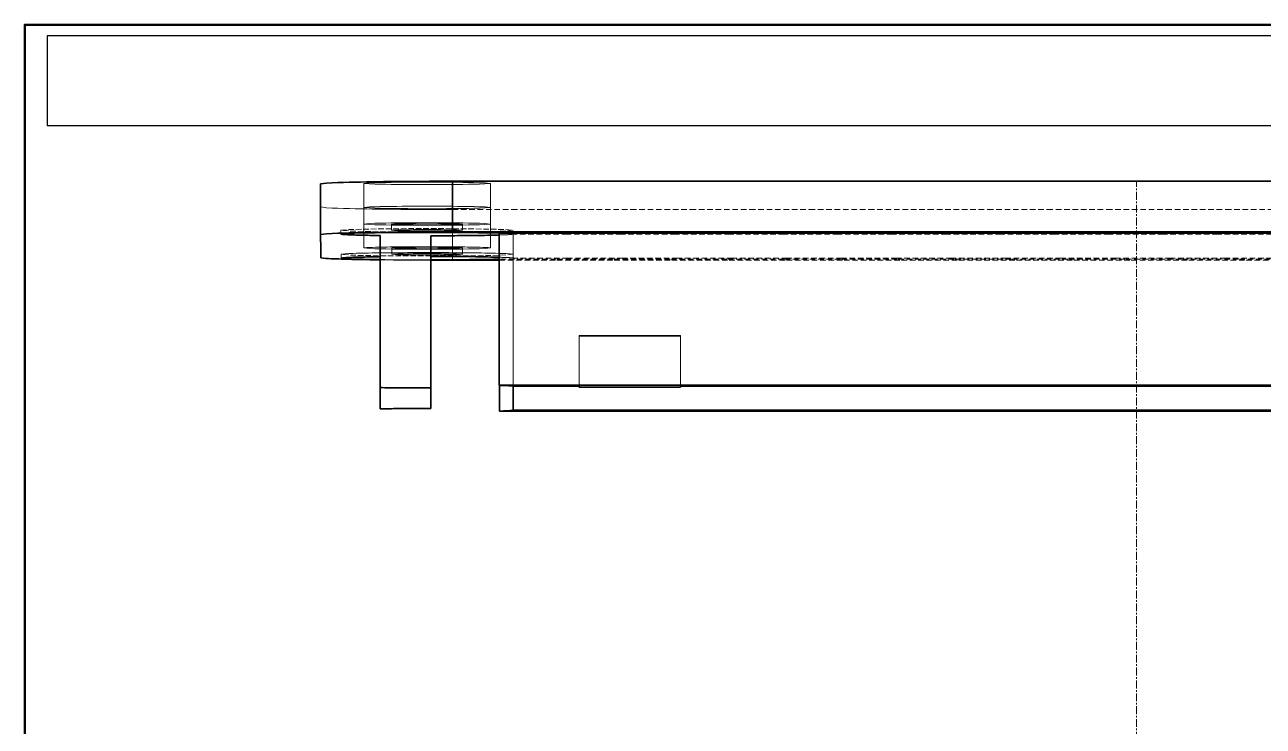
# Model space of a CAD drawing. Header units: millimetres. Extents: x 10 to 410, y 10 to 287.
# Drawn here: x 10 to 120.8, y 224.3 to 287 of the extents above; entities that cross this region are included whole.
import ezdxf

# ---------------------------------------------------------------- set-up
doc = ezdxf.new("R2010")
doc.units = ezdxf.units.MM
doc.linetypes.add('CENTER', pattern=[1.15, 0.7, -0.15, 0.15, -0.15])
doc.linetypes.add('DASHED', pattern=[0.75, 0.5, -0.25])
for name, color, linetype, lineweight in [('BORDER', 7, 'CONTINUOUS', 50), ('CENTER', 4, 'CENTER', 13), ('HIDDEN', 8, 'DASHED', 18), ('TITLE_BLOCK', 7, 'CONTINUOUS', 25), ('VISIBLE', 7, 'CONTINUOUS', 35)]:
    doc.layers.add(name, color=color, linetype=linetype, lineweight=lineweight)

msp = doc.modelspace()

# ---------------------------------------------------------------- linework, layer by layer
at = {"layer": 'BORDER'}
msp.add_lwpolyline([(10, 10), (410, 10), (410, 287), (10, 287)], close=True, dxfattribs=at)
at = {"layer": 'CENTER'}
msp.add_line((109.5, 169), (109.5, 273), dxfattribs=at)
at = {"layer": 'HIDDEN'}
for points in [[(36.48, 272.77), (36.48, 272.68), (36.48, 272.59), (36.48, 272.5), (36.48, 272.41), (36.48, 272.32), (36.48, 272.23), (36.48, 272.14), (36.49, 272.05), (36.49, 271.96), (36.49, 271.87), (36.49, 271.78), (36.49, 271.69), (36.49, 271.6), (36.49, 271.51), (36.49, 271.42), (36.49, 271.33), (36.49, 271.24), (36.49, 271.15), (36.49, 271.07), (36.49, 270.98), (36.49, 270.89), (36.49, 270.8), (36.49, 270.71)], [(40.34, 272.81), (40.82, 272.86), (41.32, 272.87), (41.81, 272.89), (42.3, 272.9), (42.8, 272.9), (43.29, 272.91), (43.78, 272.91), (44.28, 272.92), (44.77, 272.92), (45.26, 272.92), (45.76, 272.92), (46.25, 272.92), (46.74, 272.92), (47.24, 272.92), (47.73, 272.92), (48.22, 272.91), (48.72, 272.91), (49.21, 272.9), (49.7, 272.9), (50.2, 272.89), (50.69, 272.87), (51.18, 272.86), (51.67, 272.81)], [(51.67, 272.81), (51.18, 272.77), (50.69, 272.75), (50.2, 272.74), (49.71, 272.73), (49.21, 272.72), (48.72, 272.71), (48.23, 272.71), (47.73, 272.71), (47.24, 272.7), (46.75, 272.7), (46.25, 272.7), (45.76, 272.7), (45.27, 272.7), (44.77, 272.7), (44.28, 272.71), (43.79, 272.71), (43.29, 272.71), (42.8, 272.72), (42.31, 272.73), (41.81, 272.74), (41.32, 272.75), (40.83, 272.77), (40.34, 272.81)], [(40.34, 269.18), (40.34, 269.34), (40.34, 269.5), (40.34, 269.66), (40.34, 269.82), (40.34, 269.97), (40.34, 270.13), (40.34, 270.29), (40.34, 270.45), (40.34, 270.6), (40.34, 270.76), (40.34, 270.92), (40.34, 271.08), (40.34, 271.23), (40.34, 271.39), (40.34, 271.55), (40.34, 271.71), (40.34, 271.87), (40.34, 272.02), (40.34, 272.18), (40.34, 272.34), (40.34, 272.5), (40.34, 272.65), (40.34, 272.81)], [(51.67, 272.81), (51.67, 272.81), (51.67, 272.81), (51.67, 272.81), (51.67, 272.81), (51.67, 272.81), (51.67, 272.81), (51.67, 272.81), (51.67, 272.81), (51.67, 272.81), (51.67, 272.81), (51.67, 272.81), (51.67, 272.81), (51.67, 272.81), (51.67, 272.81), (51.67, 272.81), (51.67, 272.81), (51.67, 272.81), (51.67, 272.81), (51.67, 272.81), (51.67, 272.81), (51.67, 272.81), (51.67, 272.81), (51.67, 272.81)], [(51.67, 269.18), (51.67, 269.34), (51.67, 269.5), (51.67, 269.66), (51.67, 269.82), (51.67, 269.97), (51.67, 270.13), (51.67, 270.29), (51.67, 270.45), (51.67, 270.6), (51.67, 270.76), (51.67, 270.92), (51.67, 271.08), (51.67, 271.23), (51.67, 271.39), (51.67, 271.55), (51.67, 271.71), (51.67, 271.87), (51.67, 272.02), (51.67, 272.18), (51.67, 272.34), (51.67, 272.5), (51.67, 272.65), (51.67, 272.81)], [(48.28, 270.47), (47.77, 270.47), (47.26, 270.48), (46.74, 270.48), (46.23, 270.48), (45.72, 270.48), (45.2, 270.48), (44.69, 270.49), (44.18, 270.49), (43.67, 270.49), (43.15, 270.5), (42.64, 270.5), (42.13, 270.51), (41.61, 270.52), (41.1, 270.52), (40.59, 270.53), (40.07, 270.54), (39.56, 270.55), (39.05, 270.56), (38.53, 270.58), (38.02, 270.59), (37.51, 270.61), (37, 270.64), (36.49, 270.71)], [(36.49, 266.17), (36.49, 266.37), (36.49, 266.57), (36.49, 266.76), (36.49, 266.96), (36.49, 267.16), (36.49, 267.36), (36.49, 267.55), (36.49, 267.75), (36.49, 267.95), (36.49, 268.14), (36.49, 268.34), (36.49, 268.54), (36.49, 268.74), (36.49, 268.93), (36.49, 269.13), (36.49, 269.33), (36.49, 269.52), (36.49, 269.72), (36.49, 269.92), (36.49, 270.12), (36.49, 270.31), (36.49, 270.51), (36.49, 270.71)], [(40.35, 270.66), (40.84, 270.71), (41.33, 270.73), (41.82, 270.74), (42.31, 270.75), (42.81, 270.75), (43.3, 270.76), (43.79, 270.77), (44.29, 270.77), (44.78, 270.77), (45.27, 270.77), (45.77, 270.77), (46.26, 270.77), (46.75, 270.77), (47.25, 270.77), (47.74, 270.77), (48.24, 270.77), (48.73, 270.76), (49.22, 270.75), (49.72, 270.75), (50.21, 270.74), (50.7, 270.73), (51.19, 270.71), (51.68, 270.66)], [(51.68, 270.66), (51.2, 270.62), (50.7, 270.6), (50.21, 270.59), (49.72, 270.58), (49.22, 270.57), (48.73, 270.56), (48.24, 270.56), (47.74, 270.56), (47.25, 270.55), (46.76, 270.55), (46.26, 270.55), (45.77, 270.55), (45.28, 270.55), (44.78, 270.55), (44.29, 270.56), (43.8, 270.56), (43.3, 270.56), (42.81, 270.57), (42.32, 270.58), (41.82, 270.59), (41.33, 270.6), (40.84, 270.62), (40.35, 270.66)], [(40.35, 267.04), (40.35, 267.19), (40.35, 267.35), (40.35, 267.51), (40.35, 267.67), (40.35, 267.82), (40.35, 267.98), (40.35, 268.14), (40.35, 268.3), (40.35, 268.45), (40.35, 268.61), (40.35, 268.77), (40.35, 268.93), (40.35, 269.09), (40.35, 269.24), (40.35, 269.4), (40.35, 269.56), (40.35, 269.72), (40.35, 269.87), (40.35, 270.03), (40.35, 270.19), (40.35, 270.35), (40.35, 270.5), (40.35, 270.66)], [(48.28, 270.47), (53.61, 270.47), (58.93, 270.47), (64.25, 270.47), (69.58, 270.47), (74.9, 270.47), (80.23, 270.47), (85.55, 270.47), (90.87, 270.47), (96.2, 270.47), (101.52, 270.47), (106.84, 270.47), (112.17, 270.47), (117.49, 270.47), (122.82, 270.47), (128.14, 270.47), (133.46, 270.47), (138.79, 270.47), (144.11, 270.47), (149.43, 270.47), (154.76, 270.47), (160.08, 270.47), (165.4, 270.47), (170.73, 270.47)], [(48.28, 265.94), (48.28, 266.14), (48.28, 266.33), (48.28, 266.53), (48.28, 266.73), (48.28, 266.93), (48.28, 267.12), (48.28, 267.32), (48.28, 267.52), (48.28, 267.71), (48.28, 267.91), (48.28, 268.11), (48.28, 268.31), (48.28, 268.5), (48.28, 268.7), (48.28, 268.9), (48.28, 269.09), (48.28, 269.29), (48.28, 269.49), (48.28, 269.69), (48.28, 269.88), (48.28, 270.08), (48.28, 270.28), (48.28, 270.47)], [(51.68, 270.66), (51.68, 270.66), (51.68, 270.66), (51.68, 270.66), (51.68, 270.66), (51.68, 270.66), (51.68, 270.66), (51.68, 270.66), (51.68, 270.66), (51.68, 270.66), (51.68, 270.66), (51.68, 270.66), (51.68, 270.66), (51.68, 270.66), (51.68, 270.66), (51.68, 270.66), (51.68, 270.66), (51.68, 270.66), (51.68, 270.66), (51.68, 270.66), (51.68, 270.66), (51.68, 270.66), (51.68, 270.66), (51.68, 270.66)], [(51.68, 267.04), (51.68, 267.19), (51.68, 267.35), (51.68, 267.51), (51.68, 267.67), (51.68, 267.82), (51.68, 267.98), (51.68, 268.14), (51.68, 268.3), (51.68, 268.45), (51.68, 268.61), (51.68, 268.77), (51.68, 268.93), (51.68, 269.09), (51.68, 269.24), (51.68, 269.4), (51.68, 269.56), (51.68, 269.72), (51.68, 269.87), (51.68, 270.03), (51.68, 270.19), (51.68, 270.35), (51.68, 270.5), (51.68, 270.66)], [(36.48, 268.23), (36.48, 268.23), (36.48, 268.23), (36.48, 268.23), (36.48, 268.23), (36.48, 268.23), (36.48, 268.23), (36.48, 268.23), (36.48, 268.23), (36.48, 268.23), (36.48, 268.23), (36.48, 268.23), (36.48, 268.23), (36.48, 268.23), (36.48, 268.23), (36.48, 268.23), (36.48, 268.23), (36.48, 268.23), (36.48, 268.23), (36.48, 268.23), (36.48, 268.23), (36.48, 268.23), (36.48, 268.23), (36.48, 268.23)], [(38.3, 268.62), (38.96, 268.68), (39.63, 268.7), (40.3, 268.72), (40.97, 268.73), (41.64, 268.74), (42.31, 268.75), (42.98, 268.76), (43.66, 268.76), (44.33, 268.77), (45, 268.77), (45.67, 268.77), (46.34, 268.77), (47.01, 268.77), (47.68, 268.77), (48.35, 268.76), (49.02, 268.76), (49.69, 268.75), (50.37, 268.74), (51.04, 268.73), (51.71, 268.72), (52.38, 268.7), (53.05, 268.68), (53.71, 268.62)], [(53.71, 268.62), (53.05, 268.56), (52.38, 268.53), (51.71, 268.52), (51.04, 268.5), (50.37, 268.49), (49.7, 268.48), (49.02, 268.48), (48.35, 268.47), (47.68, 268.47), (47.01, 268.47), (46.34, 268.47), (45.67, 268.47), (45, 268.47), (44.33, 268.47), (43.66, 268.47), (42.99, 268.48), (42.32, 268.48), (41.64, 268.49), (40.97, 268.5), (40.3, 268.52), (39.63, 268.53), (38.96, 268.56), (38.3, 268.62)], [(38.3, 268.28), (38.3, 268.29), (38.3, 268.31), (38.3, 268.32), (38.3, 268.34), (38.3, 268.35), (38.3, 268.37), (38.3, 268.38), (38.3, 268.4), (38.3, 268.41), (38.3, 268.43), (38.3, 268.44), (38.3, 268.46), (38.3, 268.47), (38.3, 268.48), (38.3, 268.5), (38.3, 268.51), (38.3, 268.53), (38.3, 268.54), (38.3, 268.56), (38.3, 268.57), (38.3, 268.59), (38.3, 268.6), (38.3, 268.62)], [(40.34, 269.18), (40.82, 269.23), (41.32, 269.25), (41.81, 269.26), (42.3, 269.27), (42.8, 269.28), (43.29, 269.28), (43.78, 269.29), (44.28, 269.29), (44.77, 269.29), (45.26, 269.3), (45.76, 269.3), (46.25, 269.3), (46.74, 269.3), (47.24, 269.29), (47.73, 269.29), (48.22, 269.29), (48.72, 269.28), (49.21, 269.28), (49.7, 269.27), (50.2, 269.26), (50.69, 269.25), (51.18, 269.23), (51.67, 269.18)], [(51.67, 269.18), (51.18, 269.14), (50.69, 269.12), (50.2, 269.11), (49.71, 269.1), (49.21, 269.09), (48.72, 269.09), (48.23, 269.08), (47.73, 269.08), (47.24, 269.08), (46.75, 269.07), (46.25, 269.07), (45.76, 269.07), (45.27, 269.07), (44.77, 269.08), (44.28, 269.08), (43.79, 269.08), (43.29, 269.09), (42.8, 269.09), (42.31, 269.1), (41.81, 269.11), (41.32, 269.12), (40.83, 269.14), (40.34, 269.18)], [(42.83, 269.18), (43.1, 269.21), (43.38, 269.22), (43.66, 269.23), (43.93, 269.23), (44.21, 269.24), (44.49, 269.24), (44.76, 269.24), (45.04, 269.24), (45.31, 269.25), (45.59, 269.25), (45.87, 269.25), (46.14, 269.25), (46.42, 269.25), (46.7, 269.25), (46.97, 269.24), (47.25, 269.24), (47.52, 269.24), (47.8, 269.24), (48.08, 269.23), (48.35, 269.23), (48.63, 269.22), (48.91, 269.21), (49.18, 269.18)], [(49.18, 269.18), (48.91, 269.16), (48.63, 269.15), (48.35, 269.14), (48.08, 269.14), (47.8, 269.13), (47.52, 269.13), (47.25, 269.13), (46.97, 269.12), (46.7, 269.12), (46.42, 269.12), (46.14, 269.12), (45.87, 269.12), (45.59, 269.12), (45.31, 269.12), (45.04, 269.12), (44.76, 269.13), (44.49, 269.13), (44.21, 269.13), (43.93, 269.14), (43.66, 269.14), (43.38, 269.15), (43.1, 269.16), (42.83, 269.18)], [(42.83, 268.62), (42.83, 268.64), (42.83, 268.67), (42.83, 268.69), (42.83, 268.72), (42.83, 268.74), (42.83, 268.77), (42.83, 268.79), (42.83, 268.81), (42.83, 268.84), (42.83, 268.86), (42.83, 268.89), (42.83, 268.91), (42.83, 268.94), (42.83, 268.96), (42.83, 268.99), (42.83, 269.01), (42.83, 269.04), (42.83, 269.06), (42.83, 269.09), (42.83, 269.11), (42.83, 269.14), (42.83, 269.16), (42.83, 269.18)], [(42.83, 268.62), (43.1, 268.64), (43.38, 268.65), (43.66, 268.66), (43.93, 268.67), (44.21, 268.67), (44.49, 268.67), (44.76, 268.68), (45.04, 268.68), (45.31, 268.68), (45.59, 268.68), (45.87, 268.68), (46.14, 268.68), (46.42, 268.68), (46.7, 268.68), (46.97, 268.68), (47.25, 268.68), (47.52, 268.67), (47.8, 268.67), (48.08, 268.67), (48.35, 268.66), (48.63, 268.65), (48.91, 268.64), (49.18, 268.62)], [(49.18, 268.62), (48.91, 268.59), (48.63, 268.58), (48.35, 268.58), (48.08, 268.57), (47.8, 268.57), (47.52, 268.56), (47.25, 268.56), (46.97, 268.56), (46.7, 268.56), (46.42, 268.56), (46.14, 268.56), (45.87, 268.56), (45.59, 268.56), (45.31, 268.56), (45.04, 268.56), (44.76, 268.56), (44.49, 268.56), (44.21, 268.57), (43.93, 268.57), (43.66, 268.58), (43.38, 268.58), (43.1, 268.59), (42.83, 268.62)], [(49.18, 269.18), (49.18, 269.18), (49.18, 269.18), (49.18, 269.18), (49.18, 269.18), (49.18, 269.18), (49.18, 269.18), (49.18, 269.18), (49.18, 269.18), (49.18, 269.18), (49.18, 269.18), (49.18, 269.18), (49.18, 269.18), (49.18, 269.18), (49.18, 269.18), (49.18, 269.18), (49.18, 269.18), (49.18, 269.18), (49.18, 269.18), (49.18, 269.18), (49.18, 269.18), (49.18, 269.18), (49.18, 269.18), (49.18, 269.18)], [(49.18, 268.62), (49.18, 268.64), (49.18, 268.67), (49.18, 268.69), (49.18, 268.72), (49.18, 268.74), (49.18, 268.77), (49.18, 268.79), (49.18, 268.81), (49.18, 268.84), (49.18, 268.86), (49.18, 268.89), (49.18, 268.91), (49.18, 268.94), (49.18, 268.96), (49.18, 268.99), (49.18, 269.01), (49.18, 269.04), (49.18, 269.06), (49.18, 269.09), (49.18, 269.11), (49.18, 269.14), (49.18, 269.16), (49.18, 269.18)], [(49.18, 268.62), (49.18, 268.62), (49.18, 268.62), (49.18, 268.62), (49.18, 268.62), (49.18, 268.62), (49.18, 268.62), (49.18, 268.62), (49.18, 268.62), (49.18, 268.62), (49.18, 268.62), (49.18, 268.62), (49.18, 268.62), (49.18, 268.62), (49.18, 268.62), (49.18, 268.62), (49.18, 268.62), (49.18, 268.62), (49.18, 268.62), (49.18, 268.62), (49.18, 268.62), (49.18, 268.62), (49.18, 268.62), (49.18, 268.62)], [(51.67, 269.18), (51.67, 269.18), (51.67, 269.18), (51.67, 269.18), (51.67, 269.18), (51.67, 269.18), (51.67, 269.18), (51.67, 269.18), (51.67, 269.18), (51.67, 269.18), (51.67, 269.18), (51.67, 269.18), (51.67, 269.18), (51.67, 269.18), (51.67, 269.18), (51.67, 269.18), (51.67, 269.18), (51.67, 269.18), (51.67, 269.18), (51.67, 269.18), (51.67, 269.18), (51.67, 269.18), (51.67, 269.18), (51.67, 269.18)], [(53.71, 268.27), (53.65, 268.26), (53.6, 268.25), (53.55, 268.25), (53.49, 268.24), (53.44, 268.24), (53.39, 268.23), (53.33, 268.23), (53.28, 268.23), (53.23, 268.22), (53.17, 268.22), (53.12, 268.22), (53.06, 268.22), (53.01, 268.21), (52.96, 268.21), (52.9, 268.21), (52.85, 268.21), (52.8, 268.21), (52.74, 268.2), (52.69, 268.2), (52.63, 268.2), (52.58, 268.2), (52.53, 268.2), (52.47, 268.19)], [(53.71, 268.62), (53.71, 268.62), (53.71, 268.62), (53.71, 268.62), (53.71, 268.62), (53.71, 268.62), (53.71, 268.62), (53.71, 268.62), (53.71, 268.62), (53.71, 268.62), (53.71, 268.62), (53.71, 268.62), (53.71, 268.62), (53.71, 268.62), (53.71, 268.62), (53.71, 268.62), (53.71, 268.62), (53.71, 268.62), (53.71, 268.62), (53.71, 268.62), (53.71, 268.62), (53.71, 268.62), (53.71, 268.62), (53.71, 268.62)], [(53.71, 254.68), (53.71, 255.28), (53.71, 255.89), (53.71, 256.49), (53.71, 257.1), (53.71, 257.71), (53.71, 258.31), (53.71, 258.92), (53.71, 259.52), (53.71, 260.13), (53.71, 260.74), (53.71, 261.34), (53.71, 261.95), (53.71, 262.56), (53.71, 263.16), (53.71, 263.77), (53.71, 264.37), (53.71, 264.98), (53.71, 265.59), (53.71, 266.19), (53.71, 266.8), (53.71, 267.41), (53.71, 268.01), (53.71, 268.62)], [(53.71, 254.68), (53.71, 255.27), (53.71, 255.86), (53.71, 256.45), (53.71, 257.05), (53.71, 257.64), (53.71, 258.23), (53.71, 258.82), (53.71, 259.41), (53.71, 260), (53.71, 260.59), (53.71, 261.18), (53.71, 261.77), (53.71, 262.36), (53.71, 262.95), (53.71, 263.54), (53.71, 264.14), (53.71, 264.73), (53.71, 265.32), (53.71, 265.91), (53.71, 266.5), (53.71, 267.09), (53.71, 267.68), (53.71, 268.27)], [(165.28, 268.27), (160.43, 268.27), (155.58, 268.27), (150.73, 268.27), (145.88, 268.27), (141.03, 268.27), (136.18, 268.27), (131.32, 268.27), (126.47, 268.27), (121.62, 268.27), (116.77, 268.27), (111.92, 268.27), (107.07, 268.27), (102.22, 268.27), (97.37, 268.27), (92.52, 268.27), (87.66, 268.27), (82.81, 268.27), (77.96, 268.27), (73.11, 268.27), (68.26, 268.27), (63.41, 268.27), (58.56, 268.27), (53.71, 268.27)], [(40.35, 267.04), (40.6, 267.07), (40.86, 267.08), (41.12, 267.09), (41.39, 267.1), (41.65, 267.11), (41.91, 267.11), (42.17, 267.12), (42.43, 267.12), (42.69, 267.13), (42.95, 267.13), (43.21, 267.13), (43.47, 267.14), (43.74, 267.14), (44, 267.14), (44.26, 267.14), (44.52, 267.14), (44.78, 267.14), (45.04, 267.15), (45.3, 267.15), (45.56, 267.15), (45.82, 267.15), (46.08, 267.15), (46.35, 267.15)], [(41.82, 266.26), (41.82, 266.34), (41.82, 266.42), (41.82, 266.5), (41.82, 266.59), (41.82, 266.67), (41.82, 266.75), (41.82, 266.83), (41.82, 266.91), (41.82, 267), (41.82, 267.08), (41.82, 267.16), (41.82, 267.24), (41.81, 267.33), (41.81, 267.41), (41.81, 267.49), (41.81, 267.57), (41.81, 267.66), (41.81, 267.74), (41.81, 267.82), (41.81, 267.9), (41.81, 267.99), (41.81, 268.07), (41.81, 268.15)], [(46.35, 267.15), (46.58, 267.15), (46.81, 267.15), (47.05, 267.15), (47.28, 267.14), (47.51, 267.14), (47.74, 267.14), (47.98, 267.14), (48.21, 267.14), (48.44, 267.14), (48.67, 267.13), (48.9, 267.13), (49.14, 267.13), (49.37, 267.13), (49.6, 267.12), (49.83, 267.12), (50.06, 267.11), (50.3, 267.11), (50.53, 267.1), (50.76, 267.1), (50.99, 267.09), (51.22, 267.08), (51.46, 267.07), (51.68, 267.04)], [(38.31, 266.47), (38.65, 266.51), (39, 266.53), (39.35, 266.54), (39.7, 266.56), (40.05, 266.56), (40.4, 266.57), (40.75, 266.58), (41.1, 266.59), (41.45, 266.59), (41.8, 266.6), (42.15, 266.6), (42.5, 266.6), (42.85, 266.61), (43.2, 266.61), (43.55, 266.61), (43.9, 266.61), (44.25, 266.62), (44.6, 266.62), (44.95, 266.62), (45.3, 266.62), (45.65, 266.62), (46, 266.62), (46.35, 266.62)], [(53.72, 266.47), (53.06, 266.41), (52.39, 266.38), (51.72, 266.37), (51.05, 266.35), (50.38, 266.34), (49.71, 266.33), (49.04, 266.33), (48.36, 266.32), (47.69, 266.32), (47.02, 266.32), (46.35, 266.32), (45.68, 266.32), (45.01, 266.32), (44.34, 266.32), (43.67, 266.32), (43, 266.33), (42.33, 266.33), (41.65, 266.34), (40.98, 266.35), (40.31, 266.37), (39.64, 266.38), (38.97, 266.41), (38.31, 266.47)], [(38.31, 266.13), (38.31, 266.14), (38.31, 266.16), (38.31, 266.17), (38.31, 266.19), (38.31, 266.2), (38.31, 266.22), (38.31, 266.23), (38.31, 266.25), (38.31, 266.26), (38.31, 266.28), (38.31, 266.29), (38.31, 266.31), (38.31, 266.32), (38.31, 266.34), (38.31, 266.35), (38.31, 266.36), (38.31, 266.38), (38.31, 266.39), (38.31, 266.41), (38.31, 266.42), (38.31, 266.44), (38.31, 266.45), (38.31, 266.47)], [(51.68, 267.04), (51.2, 266.99), (50.7, 266.97), (50.21, 266.96), (49.72, 266.95), (49.22, 266.94), (48.73, 266.94), (48.24, 266.93), (47.74, 266.93), (47.25, 266.93), (46.76, 266.92), (46.26, 266.92), (45.77, 266.92), (45.28, 266.92), (44.78, 266.93), (44.29, 266.93), (43.8, 266.93), (43.3, 266.94), (42.81, 266.94), (42.32, 266.95), (41.82, 266.96), (41.33, 266.97), (40.84, 266.99), (40.35, 267.04)], [(41.81, 266.26), (41.81, 266.26), (41.81, 266.26), (41.81, 266.26), (41.81, 266.26), (41.81, 266.26), (41.81, 266.26), (41.81, 266.26), (41.81, 266.26), (41.81, 266.26), (41.81, 266.26), (41.82, 266.26), (41.82, 266.26), (41.82, 266.26), (41.82, 266.26), (41.82, 266.26), (41.82, 266.26), (41.82, 266.26), (41.82, 266.26), (41.82, 266.26), (41.82, 266.26), (41.82, 266.26), (41.82, 266.26), (41.82, 266.26)], [(41.82, 252.65), (41.82, 253.25), (41.82, 253.84), (41.82, 254.43), (41.82, 255.02), (41.82, 255.61), (41.82, 256.2), (41.82, 256.79), (41.82, 257.38), (41.82, 257.98), (41.82, 258.57), (41.82, 259.16), (41.82, 259.75), (41.82, 260.34), (41.82, 260.93), (41.82, 261.52), (41.82, 262.12), (41.82, 262.71), (41.82, 263.3), (41.82, 263.89), (41.82, 264.48), (41.82, 265.07), (41.82, 265.66), (41.82, 266.26)], [(42.84, 267.04), (42.99, 267.05), (43.14, 267.06), (43.3, 267.07), (43.45, 267.07), (43.6, 267.08), (43.75, 267.08), (43.91, 267.08), (44.06, 267.08), (44.21, 267.09), (44.36, 267.09), (44.52, 267.09), (44.67, 267.09), (44.82, 267.09), (44.97, 267.09), (45.13, 267.1), (45.28, 267.1), (45.43, 267.1), (45.58, 267.1), (45.74, 267.1), (45.89, 267.1), (46.04, 267.1), (46.19, 267.1), (46.35, 267.1)], [(49.19, 267.04), (48.92, 267.01), (48.64, 267), (48.36, 266.99), (48.09, 266.99), (47.81, 266.98), (47.54, 266.98), (47.26, 266.98), (46.98, 266.98), (46.71, 266.97), (46.43, 266.97), (46.15, 266.97), (45.88, 266.97), (45.6, 266.97), (45.32, 266.97), (45.05, 266.98), (44.77, 266.98), (44.5, 266.98), (44.22, 266.98), (43.94, 266.99), (43.67, 266.99), (43.39, 267), (43.11, 267.01), (42.84, 267.04)], [(42.84, 266.47), (42.84, 266.49), (42.84, 266.52), (42.84, 266.54), (42.84, 266.57), (42.84, 266.59), (42.84, 266.62), (42.84, 266.64), (42.84, 266.67), (42.84, 266.69), (42.84, 266.71), (42.84, 266.74), (42.84, 266.76), (42.84, 266.79), (42.84, 266.81), (42.84, 266.84), (42.84, 266.86), (42.84, 266.89), (42.84, 266.91), (42.84, 266.94), (42.84, 266.96), (42.84, 266.99), (42.84, 267.01), (42.84, 267.04)], [(42.84, 266.47), (43.11, 266.49), (43.39, 266.5), (43.67, 266.51), (43.94, 266.52), (44.22, 266.52), (44.5, 266.52), (44.77, 266.53), (45.05, 266.53), (45.32, 266.53), (45.6, 266.53), (45.88, 266.53), (46.15, 266.53), (46.43, 266.53), (46.71, 266.53), (46.98, 266.53), (47.26, 266.53), (47.53, 266.52), (47.81, 266.52), (48.09, 266.52), (48.36, 266.51), (48.64, 266.5), (48.92, 266.49), (49.19, 266.47)], [(49.19, 266.47), (48.92, 266.44), (48.64, 266.43), (48.36, 266.43), (48.09, 266.42), (47.81, 266.42), (47.54, 266.41), (47.26, 266.41), (46.98, 266.41), (46.71, 266.41), (46.43, 266.41), (46.15, 266.41), (45.88, 266.41), (45.6, 266.41), (45.32, 266.41), (45.05, 266.41), (44.77, 266.41), (44.5, 266.41), (44.22, 266.42), (43.94, 266.42), (43.67, 266.43), (43.39, 266.43), (43.11, 266.44), (42.84, 266.47)], [(46.35, 267.1), (46.47, 267.1), (46.6, 267.1), (46.72, 267.1), (46.85, 267.1), (46.97, 267.09), (47.09, 267.09), (47.22, 267.09), (47.34, 267.09), (47.46, 267.09), (47.59, 267.09), (47.71, 267.09), (47.83, 267.09), (47.96, 267.08), (48.08, 267.08), (48.2, 267.08), (48.33, 267.08), (48.45, 267.08), (48.57, 267.07), (48.7, 267.07), (48.82, 267.06), (48.95, 267.06), (49.07, 267.05), (49.19, 267.04)], [(46.35, 266.62), (46.67, 266.62), (46.99, 266.62), (47.32, 266.62), (47.64, 266.62), (47.96, 266.62), (48.28, 266.61), (48.6, 266.61), (48.92, 266.61), (49.24, 266.61), (49.56, 266.6), (49.88, 266.6), (50.2, 266.6), (50.52, 266.59), (50.84, 266.59), (51.17, 266.58), (51.49, 266.58), (51.81, 266.57), (52.13, 266.56), (52.45, 266.55), (52.77, 266.54), (53.09, 266.53), (53.41, 266.51), (53.72, 266.47)], [(49.19, 267.04), (49.19, 267.04), (49.19, 267.04), (49.19, 267.04), (49.19, 267.04), (49.19, 267.04), (49.19, 267.04), (49.19, 267.04), (49.19, 267.04), (49.19, 267.04), (49.19, 267.04), (49.19, 267.04), (49.19, 267.04), (49.19, 267.04), (49.19, 267.04), (49.19, 267.04), (49.19, 267.04), (49.19, 267.04), (49.19, 267.04), (49.19, 267.04), (49.19, 267.04), (49.19, 267.04), (49.19, 267.04), (49.19, 267.04)], [(49.19, 266.47), (49.19, 266.49), (49.19, 266.52), (49.19, 266.54), (49.19, 266.57), (49.19, 266.59), (49.19, 266.62), (49.19, 266.64), (49.19, 266.67), (49.19, 266.69), (49.19, 266.71), (49.19, 266.74), (49.19, 266.76), (49.19, 266.79), (49.19, 266.81), (49.19, 266.84), (49.19, 266.86), (49.19, 266.89), (49.19, 266.91), (49.19, 266.94), (49.19, 266.96), (49.19, 266.99), (49.19, 267.01), (49.19, 267.04)], [(49.19, 266.47), (49.19, 266.47), (49.19, 266.47), (49.19, 266.47), (49.19, 266.47), (49.19, 266.47), (49.19, 266.47), (49.19, 266.47), (49.19, 266.47), (49.19, 266.47), (49.19, 266.47), (49.19, 266.47), (49.19, 266.47), (49.19, 266.47), (49.19, 266.47), (49.19, 266.47), (49.19, 266.47), (49.19, 266.47), (49.19, 266.47), (49.19, 266.47), (49.19, 266.47), (49.19, 266.47), (49.19, 266.47), (49.19, 266.47)], [(51.68, 267.04), (51.68, 267.04), (51.68, 267.04), (51.68, 267.04), (51.68, 267.04), (51.68, 267.04), (51.68, 267.04), (51.68, 267.04), (51.68, 267.04), (51.68, 267.04), (51.68, 267.04), (51.68, 267.04), (51.68, 267.04), (51.68, 267.04), (51.68, 267.04), (51.68, 267.04), (51.68, 267.04), (51.68, 267.04), (51.68, 267.04), (51.68, 267.04), (51.68, 267.04), (51.68, 267.04), (51.68, 267.04), (51.68, 267.04)], [(52.47, 266.21), (52.53, 266.21), (52.58, 266.21), (52.64, 266.21), (52.69, 266.2), (52.74, 266.2), (52.8, 266.2), (52.85, 266.2), (52.91, 266.2), (52.96, 266.19), (53.02, 266.19), (53.07, 266.19), (53.12, 266.19), (53.18, 266.18), (53.23, 266.18), (53.29, 266.18), (53.34, 266.18), (53.39, 266.17), (53.45, 266.17), (53.5, 266.16), (53.56, 266.16), (53.61, 266.15), (53.66, 266.15), (53.72, 266.14)], [(52.48, 266.05), (52.48, 266.05), (52.48, 266.05), (52.48, 266.05), (52.48, 266.05), (52.48, 266.05), (52.48, 266.05), (52.48, 266.05), (52.48, 266.05), (52.48, 266.05), (52.48, 266.05), (52.48, 266.05), (52.48, 266.05), (52.48, 266.05), (52.48, 266.05), (52.48, 266.05), (52.48, 266.05), (52.48, 266.05), (52.48, 266.05), (52.47, 266.05), (52.47, 266.05), (52.47, 266.05), (52.47, 266.05), (52.47, 266.05)], [(169.48, 266.05), (164.39, 266.05), (159.31, 266.05), (154.22, 266.05), (149.13, 266.05), (144.05, 266.05), (138.96, 266.05), (133.87, 266.05), (128.79, 266.05), (123.7, 266.05), (118.61, 266.05), (113.53, 266.05), (108.44, 266.05), (103.35, 266.05), (98.27, 266.05), (93.18, 266.05), (88.09, 266.05), (83, 266.05), (77.92, 266.05), (72.83, 266.05), (67.74, 266.05), (62.66, 266.05), (57.57, 266.05), (52.48, 266.05)], [(52.48, 254.76), (52.48, 255.25), (52.48, 255.74), (52.48, 256.23), (52.48, 256.72), (52.48, 257.21), (52.48, 257.7), (52.48, 258.19), (52.48, 258.68), (52.48, 259.17), (52.48, 259.67), (52.48, 260.16), (52.48, 260.65), (52.48, 261.14), (52.48, 261.63), (52.48, 262.12), (52.48, 262.61), (52.48, 263.1), (52.48, 263.59), (52.48, 264.08), (52.48, 264.57), (52.48, 265.06), (52.48, 265.55), (52.48, 266.05)], [(53.72, 266.47), (53.72, 266.47), (53.72, 266.47), (53.72, 266.47), (53.72, 266.47), (53.72, 266.47), (53.72, 266.47), (53.72, 266.47), (53.72, 266.47), (53.72, 266.47), (53.72, 266.47), (53.72, 266.47), (53.72, 266.47), (53.72, 266.47), (53.72, 266.47), (53.72, 266.47), (53.72, 266.47), (53.72, 266.47), (53.72, 266.47), (53.72, 266.47), (53.72, 266.47), (53.72, 266.47), (53.72, 266.47), (53.72, 266.47)], [(53.72, 252.53), (53.72, 253.13), (53.72, 253.74), (53.72, 254.34), (53.72, 254.95), (53.72, 255.56), (53.72, 256.16), (53.72, 256.77), (53.72, 257.38), (53.72, 257.98), (53.72, 258.59), (53.72, 259.19), (53.72, 259.8), (53.72, 260.41), (53.72, 261.01), (53.72, 261.62), (53.72, 262.23), (53.72, 262.83), (53.72, 263.44), (53.72, 264.04), (53.72, 264.65), (53.72, 265.26), (53.72, 265.86), (53.72, 266.47)], [(53.72, 254.67), (53.72, 255.17), (53.72, 255.67), (53.72, 256.16), (53.72, 256.66), (53.72, 257.16), (53.72, 257.66), (53.72, 258.16), (53.72, 258.66), (53.72, 259.16), (53.72, 259.65), (53.72, 260.15), (53.72, 260.65), (53.72, 261.15), (53.72, 261.65), (53.72, 262.15), (53.72, 262.65), (53.72, 263.14), (53.72, 263.64), (53.72, 264.14), (53.72, 264.64), (53.72, 265.14), (53.72, 265.64), (53.72, 266.14)], [(166.52, 266.14), (161.61, 266.14), (156.71, 266.14), (151.8, 266.14), (146.9, 266.14), (141.99, 266.14), (137.09, 266.14), (132.19, 266.14), (127.28, 266.14), (122.38, 266.14), (117.47, 266.14), (112.57, 266.14), (107.66, 266.14), (102.76, 266.14), (97.86, 266.14), (92.95, 266.14), (88.05, 266.14), (83.14, 266.14), (78.24, 266.14), (73.33, 266.14), (68.43, 266.14), (63.53, 266.14), (58.62, 266.14), (53.72, 266.14)], [(46.35, 265.98), (46.16, 265.98), (45.96, 265.98), (45.76, 265.98), (45.56, 265.98), (45.37, 265.98), (45.17, 265.98), (44.97, 265.98), (44.77, 265.98), (44.58, 265.98), (44.38, 265.98), (44.18, 265.98), (43.98, 265.98), (43.79, 265.98), (43.59, 265.98), (43.39, 265.99), (43.19, 265.99), (43, 265.99), (42.8, 265.99), (42.6, 265.99), (42.4, 265.99), (42.21, 266), (42.01, 266), (41.81, 266)], [(46.35, 265.94), (46.16, 265.94), (45.96, 265.94), (45.76, 265.95), (45.56, 265.95), (45.37, 265.95), (45.17, 265.95), (44.97, 265.95), (44.77, 265.95), (44.58, 265.95), (44.38, 265.95), (44.18, 265.95), (43.98, 265.96), (43.79, 265.96), (43.59, 265.96), (43.39, 265.96), (43.19, 265.96), (43, 265.96), (42.8, 265.97), (42.6, 265.97), (42.4, 265.97), (42.21, 265.97), (42.01, 265.98), (41.81, 265.98)], [(52.47, 265.94), (57.61, 265.94), (62.76, 265.94), (67.9, 265.94), (73.04, 265.94), (78.18, 265.94), (83.32, 265.94), (88.46, 265.94), (93.61, 265.94), (98.75, 265.94), (103.89, 265.94), (109.03, 265.94), (114.17, 265.94), (119.31, 265.94), (124.45, 265.94), (129.6, 265.94), (134.74, 265.94), (139.88, 265.94), (145.02, 265.94), (150.16, 265.94), (155.3, 265.94), (160.45, 265.94), (165.59, 265.94), (170.73, 265.94)], [(59.61, 259.2), (59.61, 259.01), (59.61, 258.81), (59.61, 258.61), (59.61, 258.41), (59.61, 258.22), (59.61, 258.02), (59.61, 257.82), (59.61, 257.63), (59.61, 257.43), (59.61, 257.23), (59.61, 257.03), (59.61, 256.84), (59.61, 256.64), (59.61, 256.44), (59.61, 256.25), (59.61, 256.05), (59.61, 255.85), (59.61, 255.65), (59.61, 255.46), (59.61, 255.26), (59.61, 255.06), (59.61, 254.87), (59.61, 254.67)], [(59.61, 259.2), (60, 259.2), (60.4, 259.2), (60.79, 259.2), (61.19, 259.2), (61.58, 259.2), (61.98, 259.2), (62.37, 259.2), (62.76, 259.2), (63.16, 259.2), (63.55, 259.2), (63.95, 259.2), (64.34, 259.2), (64.74, 259.2), (65.13, 259.2), (65.53, 259.2), (65.92, 259.2), (66.31, 259.2), (66.71, 259.2), (67.1, 259.2), (67.5, 259.2), (67.89, 259.2), (68.29, 259.2), (68.68, 259.2)], [(59.61, 259.2), (59.61, 259.2), (59.61, 259.2), (59.61, 259.19), (59.61, 259.19), (59.61, 259.19), (59.61, 259.19), (59.61, 259.18), (59.61, 259.18), (59.61, 259.18), (59.61, 259.17), (59.61, 259.17), (59.61, 259.17), (59.61, 259.17), (59.61, 259.16), (59.61, 259.16), (59.61, 259.16), (59.61, 259.15), (59.61, 259.15), (59.61, 259.15), (59.61, 259.15), (59.61, 259.14), (59.61, 259.14), (59.61, 259.14)], [(59.61, 254.6), (59.61, 254.8), (59.61, 255), (59.61, 255.2), (59.61, 255.39), (59.61, 255.59), (59.61, 255.79), (59.61, 255.98), (59.61, 256.18), (59.61, 256.38), (59.61, 256.58), (59.61, 256.77), (59.61, 256.97), (59.61, 257.17), (59.61, 257.36), (59.61, 257.56), (59.61, 257.76), (59.61, 257.95), (59.61, 258.15), (59.61, 258.35), (59.61, 258.55), (59.61, 258.74), (59.61, 258.94), (59.61, 259.14)], [(59.61, 259.14), (60, 259.14), (60.4, 259.14), (60.79, 259.14), (61.19, 259.14), (61.58, 259.14), (61.98, 259.14), (62.37, 259.14), (62.77, 259.14), (63.16, 259.14), (63.55, 259.14), (63.95, 259.14), (64.34, 259.14), (64.74, 259.14), (65.13, 259.14), (65.53, 259.14), (65.92, 259.14), (66.31, 259.14), (66.71, 259.14), (67.1, 259.14), (67.5, 259.14), (67.89, 259.14), (68.29, 259.14), (68.68, 259.14)], [(68.68, 259.2), (68.68, 259.01), (68.68, 258.81), (68.68, 258.61), (68.68, 258.41), (68.68, 258.22), (68.68, 258.02), (68.68, 257.82), (68.68, 257.63), (68.68, 257.43), (68.68, 257.23), (68.68, 257.03), (68.68, 256.84), (68.68, 256.64), (68.68, 256.44), (68.68, 256.25), (68.68, 256.05), (68.68, 255.85), (68.68, 255.65), (68.68, 255.46), (68.68, 255.26), (68.68, 255.06), (68.68, 254.87), (68.68, 254.67)], [(68.68, 259.2), (68.68, 259.2), (68.68, 259.2), (68.68, 259.19), (68.68, 259.19), (68.68, 259.19), (68.68, 259.19), (68.68, 259.18), (68.68, 259.18), (68.68, 259.18), (68.68, 259.17), (68.68, 259.17), (68.68, 259.17), (68.68, 259.17), (68.68, 259.16), (68.68, 259.16), (68.68, 259.16), (68.68, 259.15), (68.68, 259.15), (68.68, 259.15), (68.68, 259.15), (68.68, 259.14), (68.68, 259.14), (68.68, 259.14)], [(68.68, 254.6), (68.68, 254.8), (68.68, 255), (68.68, 255.2), (68.68, 255.39), (68.68, 255.59), (68.68, 255.79), (68.68, 255.98), (68.68, 256.18), (68.68, 256.38), (68.68, 256.58), (68.68, 256.77), (68.68, 256.97), (68.68, 257.17), (68.68, 257.36), (68.68, 257.56), (68.68, 257.76), (68.68, 257.95), (68.68, 258.15), (68.68, 258.35), (68.68, 258.55), (68.68, 258.74), (68.68, 258.94), (68.68, 259.14)]]:
    msp.add_lwpolyline(points, dxfattribs=at)
at = {"layer": 'TITLE_BLOCK'}
msp.add_lwpolyline([(12, 278), (408, 278), (408, 286), (12, 286)], close=True, dxfattribs=at)
at = {"layer": 'VISIBLE'}
for points in [[(36.48, 272.77), (36.99, 272.83), (37.5, 272.86), (38.01, 272.88), (38.52, 272.9), (39.04, 272.91), (39.55, 272.92), (40.06, 272.93), (40.58, 272.94), (41.09, 272.95), (41.6, 272.96), (42.11, 272.97), (42.63, 272.97), (43.14, 272.98), (43.65, 272.98), (44.17, 272.99), (44.68, 272.99), (45.19, 272.99), (45.71, 272.99), (46.22, 273), (46.73, 273), (47.25, 273), (47.76, 273), (48.27, 273)], [(36.48, 272.77), (36.48, 272.77), (36.48, 272.77), (36.48, 272.77), (36.48, 272.77), (36.48, 272.77), (36.48, 272.77), (36.48, 272.77), (36.48, 272.77), (36.48, 272.77), (36.48, 272.77), (36.48, 272.77), (36.48, 272.77), (36.48, 272.77), (36.48, 272.77), (36.48, 272.77), (36.48, 272.77), (36.48, 272.77), (36.48, 272.77), (36.48, 272.77), (36.48, 272.77), (36.48, 272.77), (36.48, 272.77), (36.48, 272.77)], [(36.48, 268.23), (36.48, 268.43), (36.48, 268.63), (36.48, 268.82), (36.48, 269.02), (36.48, 269.22), (36.48, 269.42), (36.48, 269.61), (36.48, 269.81), (36.48, 270.01), (36.48, 270.2), (36.48, 270.4), (36.48, 270.6), (36.48, 270.8), (36.48, 270.99), (36.48, 271.19), (36.48, 271.39), (36.48, 271.58), (36.48, 271.78), (36.48, 271.98), (36.48, 272.18), (36.48, 272.37), (36.48, 272.57), (36.48, 272.77)], [(36.48, 272.77), (36.48, 272.57), (36.48, 272.37), (36.48, 272.18), (36.48, 271.98), (36.48, 271.78), (36.48, 271.58), (36.48, 271.39), (36.48, 271.19), (36.48, 270.99), (36.48, 270.8), (36.48, 270.6), (36.48, 270.4), (36.48, 270.2), (36.48, 270.01), (36.48, 269.81), (36.48, 269.61), (36.48, 269.42), (36.48, 269.22), (36.48, 269.02), (36.48, 268.82), (36.48, 268.63), (36.48, 268.43), (36.48, 268.23)], [(48.27, 273), (53.6, 273), (58.92, 273), (64.24, 273), (69.57, 273), (74.89, 273), (80.21, 273), (85.54, 273), (90.86, 273), (96.18, 273), (101.51, 273), (106.83, 273), (112.16, 273), (117.48, 273), (122.8, 273), (128.13, 273), (133.45, 273), (138.77, 273), (144.1, 273), (149.42, 273), (154.75, 273), (160.07, 273), (165.39, 273), (170.72, 273)], [(48.27, 268.47), (48.27, 268.66), (48.27, 268.86), (48.27, 269.06), (48.27, 269.25), (48.27, 269.45), (48.27, 269.65), (48.27, 269.85), (48.27, 270.04), (48.27, 270.24), (48.27, 270.44), (48.27, 270.63), (48.27, 270.83), (48.27, 271.03), (48.27, 271.23), (48.27, 271.42), (48.27, 271.62), (48.27, 271.82), (48.27, 272.01), (48.27, 272.21), (48.27, 272.41), (48.27, 272.61), (48.27, 272.8), (48.27, 273)], [(36.48, 268.23), (36.99, 268.3), (37.5, 268.33), (38.01, 268.35), (38.52, 268.36), (39.04, 268.38), (39.55, 268.39), (40.06, 268.4), (40.58, 268.41), (41.09, 268.42), (41.6, 268.42), (42.11, 268.43), (42.63, 268.44), (43.14, 268.44), (43.65, 268.45), (44.17, 268.45), (44.68, 268.45), (45.19, 268.46), (45.71, 268.46), (46.22, 268.46), (46.73, 268.46), (47.25, 268.46), (47.76, 268.47), (48.27, 268.47)], [(36.48, 268.23), (36.48, 268.14), (36.48, 268.05), (36.48, 267.96), (36.48, 267.87), (36.48, 267.79), (36.48, 267.7), (36.48, 267.61), (36.49, 267.52), (36.49, 267.43), (36.49, 267.34), (36.49, 267.25), (36.49, 267.16), (36.49, 267.07), (36.49, 266.98), (36.49, 266.89), (36.49, 266.8), (36.49, 266.71), (36.49, 266.62), (36.49, 266.53), (36.49, 266.44), (36.49, 266.35), (36.49, 266.26), (36.49, 266.17)], [(36.48, 268.23), (36.48, 268.23), (36.48, 268.23), (36.48, 268.23), (36.48, 268.23), (36.48, 268.23), (36.48, 268.23), (36.48, 268.23), (36.48, 268.23), (36.48, 268.23), (36.48, 268.23), (36.48, 268.23), (36.48, 268.23), (36.48, 268.23), (36.48, 268.23), (36.48, 268.23), (36.48, 268.23), (36.48, 268.23), (36.48, 268.23), (36.48, 268.23), (36.48, 268.23), (36.48, 268.23), (36.48, 268.23), (36.48, 268.23)], [(38.3, 268.28), (38.91, 268.34), (39.52, 268.36), (40.14, 268.38), (40.76, 268.39), (41.37, 268.4), (41.99, 268.41), (42.61, 268.41), (43.22, 268.42), (43.84, 268.42), (44.46, 268.43), (45.07, 268.43), (45.69, 268.43), (46.31, 268.43), (46.92, 268.43), (47.54, 268.43), (48.16, 268.42), (48.77, 268.42), (49.39, 268.41), (50.01, 268.41), (50.62, 268.4), (51.24, 268.39), (51.86, 268.38), (52.47, 268.36)], [(41.81, 268.15), (41.66, 268.15), (41.5, 268.15), (41.35, 268.16), (41.2, 268.16), (41.05, 268.16), (40.89, 268.16), (40.74, 268.17), (40.59, 268.17), (40.43, 268.17), (40.28, 268.18), (40.13, 268.18), (39.97, 268.18), (39.82, 268.19), (39.67, 268.19), (39.51, 268.2), (39.36, 268.2), (39.21, 268.21), (39.05, 268.21), (38.9, 268.22), (38.75, 268.23), (38.6, 268.24), (38.44, 268.25), (38.3, 268.28)], [(48.27, 268.47), (53.6, 268.47), (58.92, 268.47), (64.24, 268.47), (69.57, 268.47), (74.89, 268.47), (80.21, 268.47), (85.54, 268.47), (90.86, 268.47), (96.18, 268.47), (101.51, 268.47), (106.83, 268.47), (112.16, 268.47), (117.48, 268.47), (122.8, 268.47), (128.13, 268.47), (133.45, 268.47), (138.77, 268.47), (144.1, 268.47), (149.42, 268.47), (154.75, 268.47), (160.07, 268.47), (165.39, 268.47), (170.72, 268.47)], [(166.52, 268.36), (161.56, 268.36), (156.6, 268.36), (151.64, 268.36), (146.68, 268.36), (141.72, 268.36), (136.77, 268.36), (131.81, 268.36), (126.85, 268.36), (121.89, 268.36), (116.93, 268.36), (111.97, 268.36), (107.02, 268.36), (102.06, 268.36), (97.1, 268.36), (92.14, 268.36), (87.18, 268.36), (82.22, 268.36), (77.26, 268.36), (72.31, 268.36), (67.35, 268.36), (62.39, 268.36), (57.43, 268.36), (52.47, 268.36)], [(52.47, 254.76), (52.47, 255.35), (52.47, 255.94), (52.47, 256.53), (52.47, 257.12), (52.47, 257.72), (52.47, 258.31), (52.47, 258.9), (52.47, 259.49), (52.47, 260.08), (52.47, 260.67), (52.47, 261.26), (52.47, 261.85), (52.47, 262.45), (52.47, 263.04), (52.47, 263.63), (52.47, 264.22), (52.47, 264.81), (52.47, 265.4), (52.47, 265.99), (52.47, 266.59), (52.47, 267.18), (52.47, 267.77), (52.47, 268.36)], [(41.81, 254.55), (41.81, 255.14), (41.81, 255.73), (41.81, 256.32), (41.81, 256.91), (41.81, 257.5), (41.81, 258.1), (41.81, 258.69), (41.81, 259.28), (41.81, 259.87), (41.81, 260.46), (41.81, 261.05), (41.81, 261.64), (41.81, 262.24), (41.81, 262.83), (41.81, 263.42), (41.81, 264.01), (41.81, 264.6), (41.81, 265.19), (41.81, 265.78), (41.81, 266.38), (41.81, 266.97), (41.81, 267.56), (41.81, 268.15)], [(52.47, 268.19), (52.21, 268.19), (51.94, 268.18), (51.67, 268.17), (51.41, 268.17), (51.14, 268.16), (50.87, 268.16), (50.61, 268.16), (50.34, 268.15), (50.08, 268.15), (49.81, 268.15), (49.54, 268.14), (49.28, 268.14), (49.01, 268.14), (48.74, 268.14), (48.48, 268.13), (48.21, 268.13), (47.94, 268.13), (47.68, 268.13), (47.41, 268.13), (47.15, 268.13), (46.88, 268.13), (46.61, 268.13), (46.35, 268.13)], [(46.35, 254.52), (46.35, 255.11), (46.35, 255.71), (46.35, 256.3), (46.35, 256.89), (46.35, 257.48), (46.35, 258.07), (46.35, 258.66), (46.35, 259.25), (46.35, 259.85), (46.35, 260.44), (46.35, 261.03), (46.35, 261.62), (46.35, 262.21), (46.35, 262.8), (46.35, 263.39), (46.35, 263.99), (46.35, 264.58), (46.35, 265.17), (46.35, 265.76), (46.35, 266.35), (46.35, 266.94), (46.35, 267.53), (46.35, 268.13)], [(46.35, 266.28), (46.35, 266.36), (46.35, 266.44), (46.35, 266.52), (46.35, 266.6), (46.35, 266.68), (46.35, 266.76), (46.35, 266.84), (46.35, 266.92), (46.35, 267), (46.35, 267.08), (46.35, 267.16), (46.35, 267.24), (46.35, 267.32), (46.35, 267.4), (46.35, 267.48), (46.35, 267.56), (46.35, 267.64), (46.35, 267.72), (46.35, 267.8), (46.35, 267.88), (46.35, 267.97), (46.35, 268.05), (46.35, 268.13)], [(46.35, 267.15), (46.35, 267.15), (46.35, 267.15), (46.35, 267.15), (46.35, 267.15), (46.35, 267.15), (46.35, 267.15), (46.35, 267.15), (46.35, 267.15), (46.35, 267.15), (46.35, 267.15), (46.35, 267.15), (46.35, 267.15), (46.35, 267.15), (46.35, 267.15), (46.35, 267.15), (46.35, 267.15), (46.35, 267.15), (46.35, 267.15), (46.35, 267.15), (46.35, 267.15), (46.35, 267.15), (46.35, 267.15), (46.35, 267.15)], [(41.81, 265.98), (41.58, 265.98), (41.35, 265.98), (41.12, 265.99), (40.88, 265.99), (40.65, 266), (40.42, 266), (40.19, 266), (39.96, 266.01), (39.73, 266.01), (39.49, 266.02), (39.26, 266.02), (39.03, 266.03), (38.8, 266.03), (38.57, 266.04), (38.34, 266.05), (38.1, 266.06), (37.87, 266.06), (37.64, 266.07), (37.41, 266.08), (37.18, 266.09), (36.95, 266.11), (36.72, 266.13), (36.49, 266.17)], [(38.31, 266.13), (38.45, 266.16), (38.61, 266.17), (38.76, 266.18), (38.91, 266.19), (39.06, 266.19), (39.22, 266.2), (39.37, 266.21), (39.52, 266.21), (39.67, 266.21), (39.83, 266.22), (39.98, 266.22), (40.13, 266.23), (40.28, 266.23), (40.44, 266.23), (40.59, 266.24), (40.74, 266.24), (40.89, 266.24), (41.05, 266.24), (41.2, 266.25), (41.35, 266.25), (41.51, 266.25), (41.66, 266.25), (41.81, 266.26)], [(41.81, 266), (41.66, 266), (41.51, 266), (41.35, 266.01), (41.2, 266.01), (41.05, 266.01), (40.89, 266.01), (40.74, 266.02), (40.59, 266.02), (40.44, 266.02), (40.28, 266.03), (40.13, 266.03), (39.98, 266.03), (39.83, 266.04), (39.67, 266.04), (39.52, 266.05), (39.37, 266.05), (39.22, 266.06), (39.06, 266.06), (38.91, 266.07), (38.76, 266.08), (38.61, 266.09), (38.45, 266.1), (38.31, 266.13)], [(46.35, 267.1), (46.35, 267.1), (46.35, 267.1), (46.35, 267.1), (46.35, 267.1), (46.35, 267.1), (46.35, 267.1), (46.35, 267.1), (46.35, 267.1), (46.35, 267.1), (46.35, 267.1), (46.35, 267.1), (46.35, 267.1), (46.35, 267.1), (46.35, 267.1), (46.35, 267.1), (46.35, 267.1), (46.35, 267.1), (46.35, 267.1), (46.35, 267.1), (46.35, 267.1), (46.35, 267.1), (46.35, 267.1), (46.35, 267.1)], [(46.35, 266.62), (46.35, 266.62), (46.35, 266.62), (46.35, 266.62), (46.35, 266.62), (46.35, 266.62), (46.35, 266.62), (46.35, 266.62), (46.35, 266.62), (46.35, 266.62), (46.35, 266.62), (46.35, 266.62), (46.35, 266.62), (46.35, 266.62), (46.35, 266.62), (46.35, 266.62), (46.35, 266.62), (46.35, 266.62), (46.35, 266.62), (46.35, 266.62), (46.35, 266.62), (46.35, 266.62), (46.35, 266.62), (46.35, 266.62)], [(46.35, 266.28), (46.62, 266.28), (46.89, 266.28), (47.15, 266.28), (47.42, 266.28), (47.68, 266.28), (47.95, 266.28), (48.22, 266.27), (48.48, 266.27), (48.75, 266.27), (49.01, 266.27), (49.28, 266.27), (49.55, 266.26), (49.81, 266.26), (50.08, 266.26), (50.35, 266.25), (50.61, 266.25), (50.88, 266.25), (51.14, 266.24), (51.41, 266.24), (51.68, 266.23), (51.94, 266.23), (52.21, 266.22), (52.47, 266.21)], [(46.35, 252.68), (46.35, 253.27), (46.35, 253.86), (46.35, 254.45), (46.35, 255.04), (46.35, 255.64), (46.35, 256.23), (46.35, 256.82), (46.35, 257.41), (46.35, 258), (46.35, 258.59), (46.35, 259.18), (46.35, 259.77), (46.35, 260.37), (46.35, 260.96), (46.35, 261.55), (46.35, 262.14), (46.35, 262.73), (46.35, 263.32), (46.35, 263.91), (46.35, 264.51), (46.35, 265.1), (46.35, 265.69), (46.35, 266.28)], [(52.47, 266.05), (52.21, 266.04), (51.94, 266.03), (51.68, 266.02), (51.41, 266.02), (51.14, 266.01), (50.88, 266.01), (50.61, 266.01), (50.35, 266), (50.08, 266), (49.81, 266), (49.55, 265.99), (49.28, 265.99), (49.01, 265.99), (48.75, 265.99), (48.48, 265.98), (48.22, 265.98), (47.95, 265.98), (47.68, 265.98), (47.42, 265.98), (47.15, 265.98), (46.89, 265.98), (46.62, 265.98), (46.35, 265.98)], [(48.28, 265.94), (48.2, 265.94), (48.12, 265.94), (48.03, 265.94), (47.95, 265.94), (47.86, 265.94), (47.78, 265.94), (47.7, 265.94), (47.61, 265.94), (47.53, 265.94), (47.45, 265.94), (47.36, 265.94), (47.28, 265.94), (47.19, 265.94), (47.11, 265.94), (47.03, 265.94), (46.94, 265.94), (46.86, 265.94), (46.77, 265.94), (46.69, 265.94), (46.61, 265.94), (46.52, 265.94), (46.44, 265.94), (46.35, 265.94)], [(48.28, 265.94), (48.47, 265.94), (48.65, 265.94), (48.83, 265.94), (49.01, 265.94), (49.19, 265.94), (49.38, 265.94), (49.56, 265.94), (49.74, 265.94), (49.92, 265.94), (50.11, 265.94), (50.29, 265.94), (50.47, 265.94), (50.65, 265.94), (50.83, 265.94), (51.02, 265.94), (51.2, 265.94), (51.38, 265.94), (51.56, 265.94), (51.74, 265.94), (51.93, 265.94), (52.11, 265.94), (52.29, 265.94), (52.47, 265.94)], [(41.81, 254.55), (41.81, 254.47), (41.81, 254.38), (41.81, 254.3), (41.81, 254.22), (41.81, 254.14), (41.81, 254.05), (41.81, 253.97), (41.81, 253.89), (41.81, 253.81), (41.81, 253.72), (41.82, 253.64), (41.82, 253.56), (41.82, 253.48), (41.82, 253.39), (41.82, 253.31), (41.82, 253.23), (41.82, 253.15), (41.82, 253.07), (41.82, 252.98), (41.82, 252.9), (41.82, 252.82), (41.82, 252.74), (41.82, 252.65)], [(46.35, 254.52), (46.15, 254.52), (45.95, 254.52), (45.75, 254.52), (45.56, 254.52), (45.36, 254.52), (45.16, 254.52), (44.97, 254.52), (44.77, 254.53), (44.57, 254.53), (44.37, 254.53), (44.18, 254.53), (43.98, 254.53), (43.78, 254.53), (43.59, 254.53), (43.39, 254.53), (43.19, 254.53), (42.99, 254.54), (42.8, 254.54), (42.6, 254.54), (42.4, 254.54), (42.21, 254.54), (42.01, 254.55), (41.81, 254.55)], [(46.35, 252.68), (46.35, 252.76), (46.35, 252.84), (46.35, 252.92), (46.35, 253), (46.35, 253.08), (46.35, 253.16), (46.35, 253.24), (46.35, 253.32), (46.35, 253.4), (46.35, 253.48), (46.35, 253.56), (46.35, 253.64), (46.35, 253.72), (46.35, 253.8), (46.35, 253.88), (46.35, 253.96), (46.35, 254.04), (46.35, 254.12), (46.35, 254.2), (46.35, 254.28), (46.35, 254.36), (46.35, 254.44), (46.35, 254.52)], [(52.47, 254.76), (52.53, 254.76), (52.58, 254.75), (52.64, 254.75), (52.69, 254.75), (52.74, 254.75), (52.8, 254.75), (52.85, 254.75), (52.91, 254.74), (52.96, 254.74), (53.02, 254.74), (53.07, 254.74), (53.12, 254.73), (53.18, 254.73), (53.23, 254.73), (53.29, 254.73), (53.34, 254.72), (53.39, 254.72), (53.45, 254.71), (53.5, 254.71), (53.56, 254.71), (53.61, 254.7), (53.66, 254.69), (53.71, 254.68)], [(52.47, 254.76), (57.43, 254.76), (62.39, 254.76), (67.35, 254.76), (72.31, 254.76), (77.26, 254.76), (82.22, 254.76), (87.18, 254.76), (92.14, 254.76), (97.1, 254.76), (102.06, 254.76), (107.02, 254.76), (111.97, 254.76), (116.93, 254.76), (121.89, 254.76), (126.85, 254.76), (131.81, 254.76), (136.77, 254.76), (141.72, 254.76), (146.68, 254.76), (151.64, 254.76), (156.6, 254.76), (161.56, 254.76), (166.52, 254.76)], [(52.48, 252.44), (52.48, 252.54), (52.48, 252.64), (52.48, 252.75), (52.48, 252.85), (52.48, 252.95), (52.48, 253.05), (52.48, 253.15), (52.48, 253.25), (52.48, 253.35), (52.48, 253.45), (52.48, 253.55), (52.48, 253.65), (52.48, 253.75), (52.48, 253.85), (52.48, 253.95), (52.48, 254.05), (52.48, 254.15), (52.48, 254.25), (52.48, 254.36), (52.48, 254.46), (52.48, 254.56), (52.48, 254.66), (52.48, 254.76)], [(53.71, 254.67), (53.71, 254.67), (53.71, 254.67), (53.71, 254.67), (53.71, 254.67), (53.71, 254.67), (53.71, 254.67), (53.71, 254.67), (53.71, 254.67), (53.71, 254.67), (53.71, 254.67), (53.71, 254.67), (53.71, 254.68), (53.71, 254.68), (53.71, 254.68), (53.71, 254.68), (53.71, 254.68), (53.71, 254.68), (53.71, 254.68), (53.71, 254.68), (53.71, 254.68), (53.71, 254.68), (53.71, 254.68), (53.71, 254.68)], [(53.71, 254.68), (53.71, 254.68), (53.71, 254.68), (53.71, 254.68), (53.71, 254.68), (53.71, 254.68), (53.71, 254.68), (53.71, 254.68), (53.71, 254.68), (53.71, 254.68), (53.71, 254.68), (53.71, 254.68), (53.71, 254.68), (53.71, 254.68), (53.71, 254.68), (53.71, 254.68), (53.71, 254.68), (53.71, 254.68), (53.71, 254.68), (53.71, 254.68), (53.71, 254.68), (53.71, 254.68), (53.71, 254.68), (53.71, 254.68)], [(53.71, 254.68), (53.71, 254.67), (53.71, 254.67), (53.71, 254.67), (53.71, 254.67), (53.71, 254.67), (53.71, 254.67), (53.71, 254.67), (53.71, 254.67), (53.71, 254.67), (53.71, 254.67), (53.71, 254.67), (53.71, 254.67), (53.71, 254.67), (53.71, 254.67), (53.71, 254.67), (53.71, 254.67), (53.71, 254.67), (53.71, 254.67), (53.71, 254.67), (53.71, 254.67), (53.71, 254.67), (53.71, 254.67), (53.71, 254.67)], [(59.61, 254.67), (59.35, 254.67), (59.1, 254.67), (58.84, 254.67), (58.58, 254.67), (58.33, 254.67), (58.07, 254.67), (57.81, 254.67), (57.56, 254.67), (57.3, 254.67), (57.04, 254.67), (56.79, 254.67), (56.53, 254.67), (56.27, 254.67), (56.02, 254.67), (55.76, 254.67), (55.5, 254.67), (55.25, 254.67), (54.99, 254.67), (54.73, 254.67), (54.48, 254.67), (54.22, 254.67), (53.96, 254.67), (53.71, 254.67)], [(53.72, 252.53), (53.72, 252.63), (53.72, 252.72), (53.72, 252.81), (53.72, 252.9), (53.72, 253), (53.72, 253.09), (53.72, 253.18), (53.72, 253.28), (53.72, 253.37), (53.72, 253.46), (53.72, 253.55), (53.72, 253.65), (53.72, 253.74), (53.72, 253.83), (53.72, 253.93), (53.72, 254.02), (53.72, 254.11), (53.72, 254.2), (53.72, 254.3), (53.72, 254.39), (53.72, 254.48), (53.72, 254.58), (53.72, 254.67)], [(59.61, 254.67), (59.61, 254.67), (59.61, 254.66), (59.61, 254.66), (59.61, 254.66), (59.61, 254.65), (59.61, 254.65), (59.61, 254.65), (59.61, 254.65), (59.61, 254.64), (59.61, 254.64), (59.61, 254.64), (59.61, 254.63), (59.61, 254.63), (59.61, 254.63), (59.61, 254.63), (59.61, 254.62), (59.61, 254.62), (59.61, 254.62), (59.61, 254.61), (59.61, 254.61), (59.61, 254.61), (59.61, 254.61), (59.61, 254.6)], [(59.61, 254.6), (60, 254.6), (60.4, 254.6), (60.79, 254.6), (61.19, 254.6), (61.58, 254.6), (61.98, 254.6), (62.37, 254.6), (62.77, 254.6), (63.16, 254.6), (63.55, 254.6), (63.95, 254.6), (64.34, 254.6), (64.74, 254.6), (65.13, 254.6), (65.53, 254.6), (65.92, 254.6), (66.31, 254.6), (66.71, 254.6), (67.1, 254.6), (67.5, 254.6), (67.89, 254.6), (68.29, 254.6), (68.68, 254.6)], [(165.28, 254.67), (161.08, 254.67), (156.88, 254.67), (152.68, 254.67), (148.48, 254.67), (144.28, 254.67), (140.08, 254.67), (135.88, 254.67), (131.68, 254.67), (127.48, 254.67), (123.28, 254.67), (119.08, 254.67), (114.88, 254.67), (110.68, 254.67), (106.48, 254.67), (102.28, 254.67), (98.08, 254.67), (93.88, 254.67), (89.68, 254.67), (85.48, 254.67), (81.28, 254.67), (77.08, 254.67), (72.88, 254.67), (68.68, 254.67)], [(68.68, 254.67), (68.68, 254.67), (68.68, 254.66), (68.68, 254.66), (68.68, 254.66), (68.68, 254.65), (68.68, 254.65), (68.68, 254.65), (68.68, 254.65), (68.68, 254.64), (68.68, 254.64), (68.68, 254.64), (68.68, 254.63), (68.68, 254.63), (68.68, 254.63), (68.68, 254.63), (68.68, 254.62), (68.68, 254.62), (68.68, 254.62), (68.68, 254.61), (68.68, 254.61), (68.68, 254.61), (68.68, 254.61), (68.68, 254.6)], [(41.82, 252.65), (42.02, 252.66), (42.21, 252.66), (42.41, 252.66), (42.61, 252.66), (42.81, 252.66), (43, 252.67), (43.2, 252.67), (43.4, 252.67), (43.59, 252.67), (43.79, 252.67), (43.99, 252.67), (44.19, 252.67), (44.38, 252.67), (44.58, 252.68), (44.78, 252.68), (44.97, 252.68), (45.17, 252.68), (45.37, 252.68), (45.57, 252.68), (45.76, 252.68), (45.96, 252.68), (46.16, 252.68), (46.35, 252.68)], [(53.72, 252.53), (53.67, 252.51), (53.62, 252.5), (53.57, 252.5), (53.51, 252.49), (53.46, 252.49), (53.41, 252.48), (53.35, 252.48), (53.3, 252.48), (53.24, 252.47), (53.19, 252.47), (53.13, 252.47), (53.08, 252.47), (53.03, 252.46), (52.97, 252.46), (52.92, 252.46), (52.86, 252.46), (52.81, 252.45), (52.76, 252.45), (52.7, 252.45), (52.65, 252.45), (52.59, 252.45), (52.54, 252.44), (52.48, 252.44)], [(52.48, 252.44), (57.57, 252.44), (62.66, 252.44), (67.74, 252.44), (72.83, 252.44), (77.92, 252.44), (83, 252.44), (88.09, 252.44), (93.18, 252.44), (98.27, 252.44), (103.35, 252.44), (108.44, 252.44), (113.53, 252.44), (118.61, 252.44), (123.7, 252.44), (128.79, 252.44), (133.87, 252.44), (138.96, 252.44), (144.05, 252.44), (149.13, 252.44), (154.22, 252.44), (159.31, 252.44), (164.39, 252.44), (169.48, 252.44)], [(53.72, 252.53), (53.72, 252.53), (53.72, 252.53), (53.72, 252.53), (53.72, 252.53), (53.72, 252.53), (53.72, 252.53), (53.72, 252.53), (53.72, 252.53), (53.72, 252.53), (53.72, 252.53), (53.72, 252.53), (53.72, 252.53), (53.72, 252.53), (53.72, 252.53), (53.72, 252.53), (53.72, 252.53), (53.72, 252.53), (53.72, 252.53), (53.72, 252.53), (53.72, 252.53), (53.72, 252.53), (53.72, 252.53), (53.72, 252.53)], [(53.72, 252.53), (53.72, 252.53), (53.72, 252.53), (53.72, 252.53), (53.72, 252.53), (53.72, 252.53), (53.72, 252.53), (53.72, 252.53), (53.72, 252.53), (53.72, 252.53), (53.72, 252.53), (53.72, 252.53), (53.72, 252.53), (53.72, 252.53), (53.72, 252.53), (53.72, 252.53), (53.72, 252.53), (53.72, 252.53), (53.72, 252.53), (53.72, 252.53), (53.72, 252.53), (53.72, 252.53), (53.72, 252.53), (53.72, 252.53)], [(169.48, 252.53), (164.45, 252.53), (159.41, 252.53), (154.38, 252.53), (149.35, 252.53), (144.31, 252.53), (139.28, 252.53), (134.25, 252.53), (129.21, 252.53), (124.18, 252.53), (119.15, 252.53), (114.12, 252.53), (109.08, 252.53), (104.05, 252.53), (99.02, 252.53), (93.98, 252.53), (88.95, 252.53), (83.92, 252.53), (78.88, 252.53), (73.85, 252.53), (68.82, 252.53), (63.78, 252.53), (58.75, 252.53), (53.72, 252.53)]]:
    msp.add_lwpolyline(points, dxfattribs=at)

doc.saveas('drawing.dxf')
